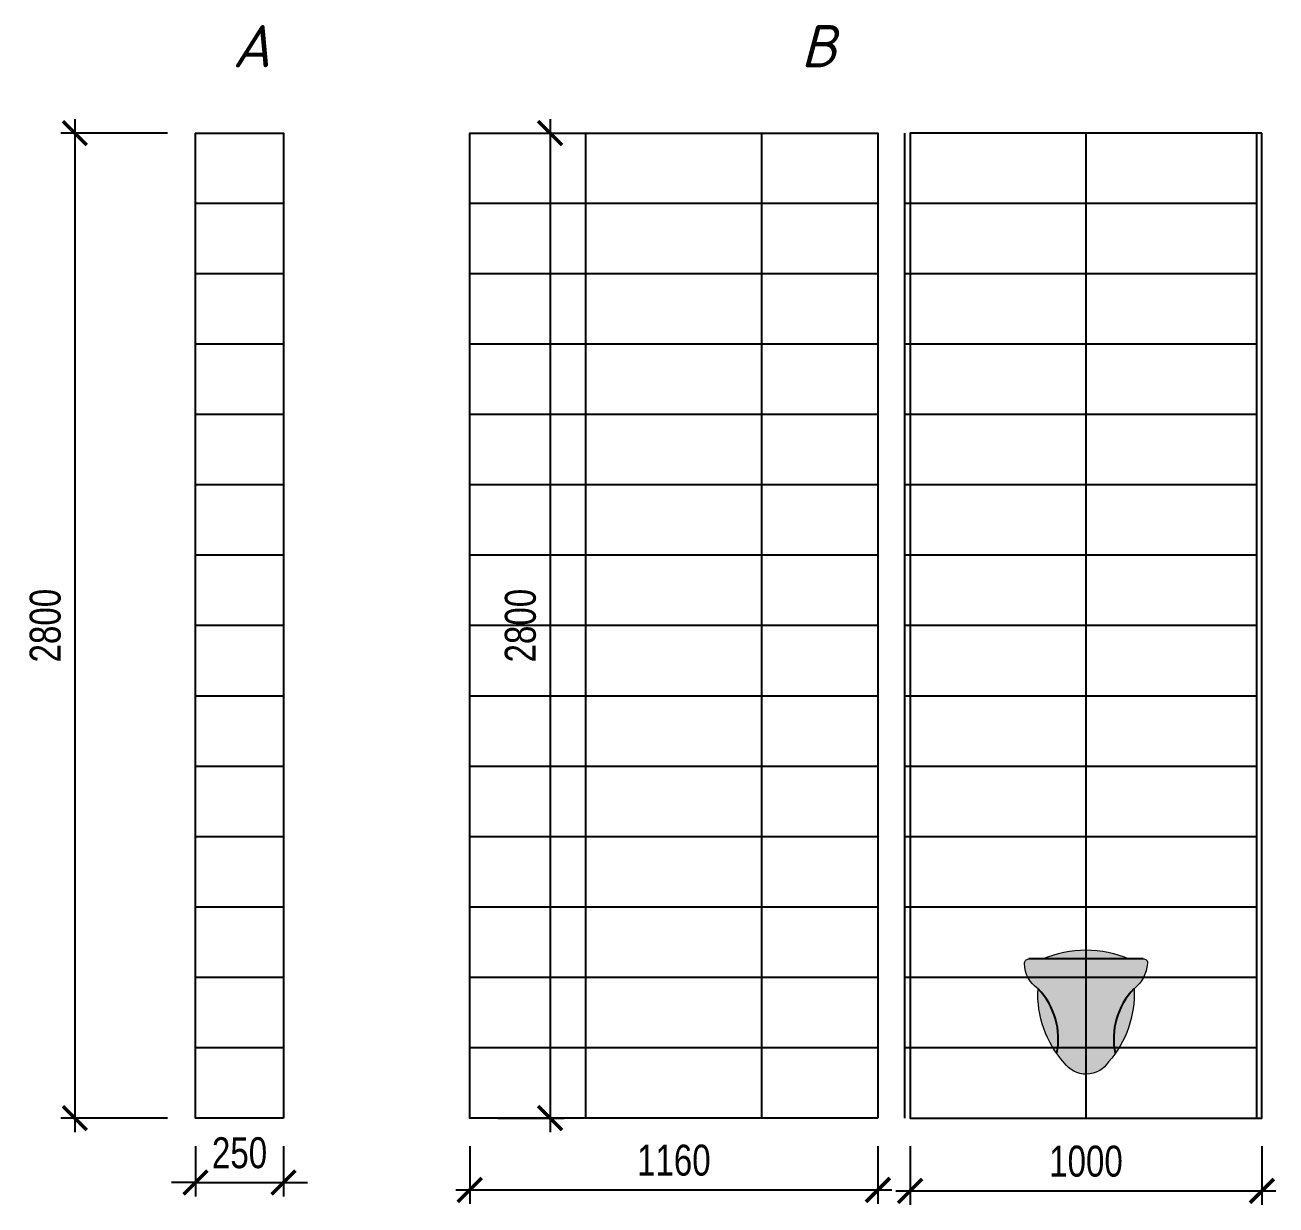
# Model space of a CAD drawing. Header units: metres. Extents: x -577923 to -19598, y 119734 to 247764.
# Drawn here: x -566316 to -562760, y 236074 to 239428 of the extents above; entities that cross this region are included whole.
import ezdxf

# ---------------------------------------------------------------- set-up
doc = ezdxf.new("R2010")
doc.units = ezdxf.units.M
for name, color, linetype in [('dim', 4, 'Continuous'), ('explication', 164, 'Continuous'), ('Sanitari', 144, 'Continuous'), ('wall', 5, 'Continuous')]:
    doc.layers.add(name, color=color, linetype=linetype)
doc.styles.add('ISO', font='isocpeui.ttf')
doc.styles.add('KOTE', font='romrust.shx', dxfattribs={"width": 0.8})
doc.dimstyles.new('scale 40', dxfattribs={"dimscale": 40, "dimtxt": 2.2, "dimasz": 1.7, "dimexe": 1, "dimexo": 2, "dimgap": 1, "dimtad": 1, "dimdec": 0, "dimzin": 9, "dimdsep": 46, "dimtxsty": 'KOTE', "dimblk": 'ARCHTICK', "dimcen": 0, "dimdle": 1, "dimclrd": 4, "dimclre": 4, "dimclrt": 3, "dimadec": 0, "dimazin": 0, "dimtfac": 0.6666666666666667, "dimtdec": 0, "dimtix": 1, "dimtmove": 2, "dimatfit": 0, "dimfxl": 1, "dimtvp": 1, "dimtolj": 1, "dimarcsym": 0})

# ---------------------------------------------------------------- blocks, each defined once
blk = doc.blocks.new('унитаз 1')
h = blk.add_hatch(color=254)
edge = h.paths.add_edge_path()
edge.add_arc((-157.3251453478092, -98.50401199861986), 294.5309698314276, -41.26955553739282, 2.701019889427016, ccw=False)
edge.add_arc((0.2377624992122126, -251.6314884779817), 75.92636543459481, 214.7567478344436, 327.1857079855654, ccw=False)
edge.add_arc((153.7016445619669, -100.6310357836922), 290.4053761021253, 176.9348573449637, 221.9910952734679, ccw=False)
edge.add_arc((-87.76332049775247, -12.99026193475115), 86.91876412471954, 180.1693844915198, 236.0631118815857, ccw=False)
edge.add_arc((-162.5498127511836, -12.17884372813957), 12.17884372813958, 89.99999999971811, 185.0326856853758, ccw=False)
edge.add_arc((-142.8632881132071, -1310.622360366746), 1310.770205163979, 89.13943940691507, 90.86056059308493, ccw=False)
edge.add_arc((0, -283.5970853434737), 309.1922086268688, 66.52290070297028, 113.4770992970297, ccw=False)
edge.add_arc((142.8632881131962, -177580.7513536739), 177580.7524448936, 89.99364821490047, 90.00635178509953, ccw=False)
edge.add_arc((163.7529335503947, -11.07701779295229), 11.14216419027618, -11.231517970858079, 96.19883228586679, ccw=False)
edge.add_arc((72.9540471697785, -5.069157676560273), 102.0558525790059, 308.78269716749827, 355.403777173292, ccw=False)
blk.add_line((162.5498127511019, 0), (-162.5498127511019, 0))
at = {"color": 0, "lineweight": 0}
blk.add_lwpolyline([(136.8786112642847, -84.62446643065778, -0.194247072532276), (64.04866806039354, -292.7773424558691, -0.5341126730963396), (-62.14180582866538, -294.9166178336309, -0.199167472995976), (-136.28827347263, -85.10267761856085, -0.2488355322424486), (-174.6817047959776, -13.24722098730854, -0.440180771991267), (-162.5498127511237, 0, -0.007509949061723562), (-123.1767634752905, 0, -0.2077918152844594), (123.1767634752905, 0, -5.542978173972097e-05), (162.5498127511019, 0, -0.5063985441184753), (174.6817047959776, -13.24722098730854, -0.2062760094075902), (136.8786112642847, -84.62446643062867, 0.553844090579899)], format="xyb", dxfattribs=at)
for centre, start, end in [((-280.9636976764523, -226.4860439187178), 347.9547208789812, 44.34065058077024), ((280.9636976764523, -226.4860439187178), 135.6593494192298, 192.0452791210188)]:
    blk.add_arc(centre, 202.2875048907036, start, end)
blk = doc.blocks.new('_ArchTick')
at = {"color": 0, "linetype": 'ByBlock', "const_width": 0.15}
blk.add_lwpolyline([(-0.5, -0.5), (0.5, 0.5)], dxfattribs=at)
blk = doc.blocks.new('*D864')
at = {"layer": 'Defpoints', "color": 0, "linetype": 'ByBlock', "transparency": 16777216}
for p in [(-565051.6620916727, 236320.7565451094), (-563891.6620916727, 236320.7565451094), (-563891.6620916727, 236116.7410010678)]:
    blk.add_point(p, dxfattribs=at)
at = {"layer": 'dim', "color": 4, "linetype": 'ByBlock', "lineweight": -2, "transparency": 16777216}
for p, q in [((-565051.6620916727, 236240.7565451094), (-565051.6620916727, 236076.7410010678)), ((-563891.6620916727, 236240.7565451094), (-563891.6620916727, 236076.7410010678)), ((-565091.6620916727, 236116.7410010678), (-563851.6620916727, 236116.7410010678))]:
    blk.add_line(p, q, dxfattribs=at)
at = {"layer": 'dim', "color": 4, "linetype": 'ByBlock', "lineweight": -2, "transparency": 16777216, "xscale": 68, "yscale": 68, "zscale": 68, "rotation": 180}
blk.add_blockref('_ArchTick', (-565051.6620916727, 236116.7410010678), dxfattribs=at)
at = {"layer": 'dim', "color": 4, "linetype": 'ByBlock', "lineweight": -2, "transparency": 16777216, "xscale": 68, "yscale": 68, "zscale": 68}
blk.add_blockref('_ArchTick', (-563891.6620916727, 236116.7410010678), dxfattribs=at)
at = {"layer": 'dim', "color": 3, "linetype": 'ByBlock', "transparency": 16777216, "insert": (-564471.6620916727, 236200.7410010678), "char_height": 88, "attachment_point": 5, "style": 'KOTE'}
blk.add_mtext('\\A1;1160', dxfattribs=at)
blk = doc.blocks.new('*D865')
at = {"layer": 'Defpoints', "color": 0, "linetype": 'ByBlock', "transparency": 16777216}
for p in [(-563800.2531779185, 236320.7565451094), (-562800.2531779184, 236320.7565451094), (-562800.2531779184, 236113.906997678)]:
    blk.add_point(p, dxfattribs=at)
at = {"layer": 'dim', "color": 4, "linetype": 'ByBlock', "lineweight": -2, "transparency": 16777216}
for p, q in [((-563800.2531779185, 236240.7565451094), (-563800.2531779185, 236073.906997678)), ((-562800.2531779184, 236240.7565451094), (-562800.2531779184, 236073.906997678)), ((-563840.2531779185, 236113.906997678), (-562760.2531779184, 236113.906997678))]:
    blk.add_line(p, q, dxfattribs=at)
at = {"layer": 'dim', "color": 4, "linetype": 'ByBlock', "lineweight": -2, "transparency": 16777216, "xscale": 68, "yscale": 68, "zscale": 68, "rotation": 180}
blk.add_blockref('_ArchTick', (-563800.2531779185, 236113.906997678), dxfattribs=at)
at = {"layer": 'dim', "color": 4, "linetype": 'ByBlock', "lineweight": -2, "transparency": 16777216, "xscale": 68, "yscale": 68, "zscale": 68}
blk.add_blockref('_ArchTick', (-562800.2531779184, 236113.906997678), dxfattribs=at)
at = {"layer": 'dim', "color": 3, "linetype": 'ByBlock', "transparency": 16777216, "insert": (-563300.2531779185, 236197.906997678), "char_height": 88, "attachment_point": 5, "style": 'KOTE'}
blk.add_mtext('\\A1;1000', dxfattribs=at)
blk = doc.blocks.new('*D866')
at = {"layer": 'Defpoints', "color": 0, "linetype": 'ByBlock', "transparency": 16777216}
for p in [(-565051.6620916727, 239120.7565451094), (-565051.6620916727, 236320.7565451094), (-564823.3934521028, 236320.7565451094)]:
    blk.add_point(p, dxfattribs=at)
at = {"layer": 'dim', "color": 4, "linetype": 'ByBlock', "lineweight": -2, "transparency": 16777216}
for p, q in [((-564823.3934521028, 239160.7565451094), (-564823.3934521028, 236280.7565451094)), ((-564971.6620916727, 239120.7565451094), (-564783.3934521028, 239120.7565451094)), ((-564971.6620916727, 236320.7565451094), (-564783.3934521028, 236320.7565451094))]:
    blk.add_line(p, q, dxfattribs=at)
at = {"layer": 'dim', "color": 4, "linetype": 'ByBlock', "lineweight": -2, "transparency": 16777216, "xscale": 68, "yscale": 68, "zscale": 68}
for p, rotation in [((-564823.3934521028, 239120.7565451094), 90), ((-564823.3934521028, 236320.7565451094), 270)]:
    blk.add_blockref('_ArchTick', p, dxfattribs=dict(at, rotation=rotation))
at = {"layer": 'dim', "color": 3, "linetype": 'ByBlock', "transparency": 16777216, "insert": (-564907.3934521028, 237720.7565451093), "char_height": 88, "attachment_point": 5, "rotation": 90, "style": 'KOTE'}
blk.add_mtext('\\A1;2800', dxfattribs=at)
blk = doc.blocks.new('*D867')
at = {"layer": 'Defpoints', "color": 0, "linetype": 'ByBlock', "transparency": 16777216}
for p in [(-565830.991628878, 239120.7565451093), (-566173.935606203, 236320.7565451093), (-565830.991628878, 236320.7565451093)]:
    blk.add_point(p, dxfattribs=at)
at = {"layer": 'dim', "color": 4, "linetype": 'ByBlock', "lineweight": -2, "transparency": 16777216}
for p, q in [((-566173.935606203, 239160.7565451093), (-566173.935606203, 236280.7565451093)), ((-565910.991628878, 239120.7565451093), (-566213.935606203, 239120.7565451093)), ((-565910.991628878, 236320.7565451093), (-566213.935606203, 236320.7565451093))]:
    blk.add_line(p, q, dxfattribs=at)
at = {"layer": 'dim', "color": 4, "linetype": 'ByBlock', "lineweight": -2, "transparency": 16777216, "xscale": 68, "yscale": 68, "zscale": 68}
for p, rotation in [((-566173.935606203, 239120.7565451093), 90), ((-566173.935606203, 236320.7565451093), 270)]:
    blk.add_blockref('_ArchTick', p, dxfattribs=dict(at, rotation=rotation))
at = {"layer": 'dim', "color": 3, "linetype": 'ByBlock', "transparency": 16777216, "insert": (-566257.935606203, 237720.7565451092), "char_height": 88, "attachment_point": 5, "rotation": 90, "style": 'KOTE'}
blk.add_mtext('\\A1;2800', dxfattribs=at)
blk = doc.blocks.new('*D868')
at = {"layer": 'Defpoints', "color": 0, "linetype": 'ByBlock', "transparency": 16777216}
for p in [(-565830.991628878, 236320.7565451093), (-565580.991628878, 236320.7565451093), (-565580.991628878, 236137.8275717461)]:
    blk.add_point(p, dxfattribs=at)
at = {"layer": 'dim', "color": 4, "linetype": 'ByBlock', "lineweight": -2, "transparency": 16777216}
for p, q in [((-565830.991628878, 236240.7565451093), (-565830.991628878, 236097.8275717461)), ((-565580.991628878, 236240.7565451093), (-565580.991628878, 236097.8275717461)), ((-565830.991628878, 236137.8275717461), (-565898.991628878, 236137.8275717461)), ((-565830.991628878, 236137.8275717461), (-565580.991628878, 236137.8275717461)), ((-565580.991628878, 236137.8275717461), (-565512.991628878, 236137.8275717461))]:
    blk.add_line(p, q, dxfattribs=at)
at = {"layer": 'dim', "color": 4, "linetype": 'ByBlock', "lineweight": -2, "transparency": 16777216, "xscale": 68, "yscale": 68, "zscale": 68}
blk.add_blockref('_ArchTick', (-565830.991628878, 236137.8275717461), dxfattribs=at)
at = {"layer": 'dim', "color": 4, "linetype": 'ByBlock', "lineweight": -2, "transparency": 16777216, "xscale": 68, "yscale": 68, "zscale": 68, "rotation": 180}
blk.add_blockref('_ArchTick', (-565580.991628878, 236137.8275717461), dxfattribs=at)
at = {"layer": 'dim', "color": 3, "linetype": 'ByBlock', "transparency": 16777216, "insert": (-565705.991628878, 236221.8275717461), "char_height": 88, "attachment_point": 5, "style": 'KOTE'}
blk.add_mtext('\\A1;250', dxfattribs=at)

msp = doc.modelspace()

# ---------------------------------------------------------------- linework, layer by layer
at = {"layer": 'explication', "color": 8, "linetype": 'ByBlock'}
for p, q in [((-564721.6620916727, 236320.7565451093), (-564721.6620916727, 239120.7565451094)), ((-564221.6620916727, 236320.7565451093), (-564221.6620916727, 239120.7565451094)), ((-563815.2531779185, 236320.7565451094), (-563815.2531779185, 239120.7565451094)), ((-563300.2531779185, 239120.7565451094), (-563300.2531779185, 236320.7565451094)), ((-562815.2531779184, 239120.7565451094), (-562815.2531779184, 236320.7565451094)), ((-565580.991628878, 238920.7565451094), (-565830.991628878, 238920.7565451094)), ((-563891.6620916727, 238920.7565451094), (-565051.6620916727, 238920.7565451094)), ((-562815.2531779184, 238920.7565451094), (-563815.2531779185, 238920.7565451094)), ((-565580.991628878, 238720.7565451094), (-565830.991628878, 238720.7565451094)), ((-563891.6620916727, 238720.7565451094), (-565051.6620916725, 238720.7565451094)), ((-562815.2531779184, 238720.7565451094), (-563815.2531779185, 238720.7565451094)), ((-565580.991628878, 238520.7565451094), (-565830.991628878, 238520.7565451094)), ((-563891.6620916727, 238520.7565451094), (-565051.6620916727, 238520.7565451094)), ((-562815.2531779184, 238520.7565451094), (-563815.2531779185, 238520.7565451094)), ((-565580.991628878, 238320.7565451094), (-565830.991628878, 238320.7565451094)), ((-563891.6620916727, 238320.7565451094), (-565051.6620916725, 238320.7565451094)), ((-562815.2531779184, 238320.7565451094), (-563815.2531779185, 238320.7565451094)), ((-565580.991628878, 238120.7565451094), (-565830.991628878, 238120.7565451094)), ((-563891.6620916727, 238120.7565451094), (-565051.6620916725, 238120.7565451094)), ((-562815.2531779184, 238120.7565451094), (-563815.2531779185, 238120.7565451094)), ((-565580.991628878, 237920.7565451094), (-565830.991628878, 237920.7565451094)), ((-563891.6620916727, 237920.7565451094), (-565051.6620916727, 237920.7565451094)), ((-562815.2531779184, 237920.7565451094), (-563815.2531779185, 237920.7565451094)), ((-565580.991628878, 237720.7565451094), (-565830.991628878, 237720.7565451094)), ((-563891.6620916727, 237720.7565451094), (-565051.6620916727, 237720.7565451094)), ((-562815.2531779184, 237720.7565451094), (-563815.2531779185, 237720.7565451094)), ((-565580.991628878, 237520.7565451094), (-565830.991628878, 237520.7565451094)), ((-563891.6620916727, 237520.7565451094), (-565051.6620916727, 237520.7565451094)), ((-562815.2531779184, 237520.7565451094), (-563815.2531779185, 237520.7565451094)), ((-565580.991628878, 237320.7565451094), (-565830.991628878, 237320.7565451094)), ((-563891.6620916727, 237320.7565451094), (-565051.6620916727, 237320.7565451094)), ((-562815.2531779184, 237320.7565451094), (-563815.2531779185, 237320.7565451094)), ((-565580.991628878, 237120.7565451094), (-565830.991628878, 237120.7565451094)), ((-563891.6620916727, 237120.7565451094), (-565051.6620916727, 237120.7565451094)), ((-562815.2531779184, 237120.7565451094), (-563815.2531779185, 237120.7565451094)), ((-565580.991628878, 236920.7565451094), (-565830.991628878, 236920.7565451094)), ((-563891.6620916727, 236920.7565451094), (-565051.6620916727, 236920.7565451094)), ((-562815.2531779184, 236920.7565451094), (-563815.2531779185, 236920.7565451094)), ((-565580.991628878, 236720.7565451094), (-565830.991628878, 236720.7565451094)), ((-563891.6620916727, 236720.7565451094), (-565051.6620916727, 236720.7565451094)), ((-562815.2531779184, 236720.7565451094), (-563815.2531779185, 236720.7565451094)), ((-565580.991628878, 236520.7565451094), (-565830.991628878, 236520.7565451094)), ((-563891.6620916727, 236520.7565451094), (-565051.6620916727, 236520.7565451094)), ((-562815.2531779184, 236520.7565451094), (-563815.2531779185, 236520.7565451094))]:
    msp.add_line(p, q, dxfattribs=at)
at = {"layer": 'wall', "linetype": 'ByBlock'}
for points in [[(-565580.991628878, 236320.7565451093), (-565830.991628878, 236320.7565451093), (-565830.991628878, 239120.7565451093), (-565580.991628878, 239120.7565451093), (-565580.991628878, 236320.7565451093)], [(-563891.6620916727, 236320.7565451093), (-565051.6620916727, 236320.7565451093), (-565051.6620916727, 239120.7565451094), (-563891.6620916727, 239120.7565451094), (-563891.6620916727, 236320.7565451093)]]:
    msp.add_lwpolyline(points, dxfattribs=at)
msp.add_lwpolyline([(-562800.2531779184, 239120.7565451094), (-563800.2531779185, 239120.7565451094), (-563800.2531779185, 236320.7565451094), (-562800.2531779184, 236320.7565451094)], close=True, dxfattribs=at)

# ---------------------------------------------------------------- block references
at = {"layer": 'Sanitari'}
msp.add_blockref('унитаз 1', (-563300.2531779185, 236773.2316038767), dxfattribs=at)

# ---------------------------------------------------------------- texts
at = {"layer": 'explication', "linetype": 'ByBlock', "char_height": 120, "width": 155.4582713033888, "attachment_point": 3, "style": 'ISO'}
for s, insert in [('A', (-565618.202575923, 239428.1404101659)), ('B', (-564008.8730387175, 239428.1404101659))]:
    msp.add_mtext(s, dxfattribs=dict(at, insert=insert))

# ---------------------------------------------------------------- dimensions: what is measured, and where the dimension line sits
at = {"layer": 'dim', "color": 1, "linetype": 'ByBlock'}
for base, p1, p2, picture, middle in [((-566173.935606203, 236320.7565451093), (-565830.991628878, 239120.7565451093), (-565830.991628878, 236320.7565451093), '*D867', (-566257.935606203, 237720.7565451092)), ((-564823.3934521028, 236320.7565451094), (-565051.6620916727, 239120.7565451094), (-565051.6620916727, 236320.7565451094), '*D866', (-564907.3934521028, 237720.7565451093))]:
    dim = msp.add_linear_dim(base=base, p1=p1, p2=p2, angle=90, dimstyle='scale 40', override={"dimrnd": 5}, dxfattribs=at)
    dim.commit()
    dim.dimension.update_dxf_attribs({"geometry": picture, "text_midpoint": middle})
for base, p1, p2, picture, middle in [((-565580.991628878, 236137.8275717461), (-565830.991628878, 236320.7565451093), (-565580.991628878, 236320.7565451093), '*D868', (-565705.991628878, 236221.8275717461)), ((-563891.6620916727, 236116.7410010678), (-565051.6620916727, 236320.7565451094), (-563891.6620916727, 236320.7565451094), '*D864', (-564471.6620916727, 236200.7410010678)), ((-562800.2531779184, 236113.906997678), (-563800.2531779185, 236320.7565451094), (-562800.2531779184, 236320.7565451094), '*D865', (-563300.2531779185, 236197.906997678))]:
    dim = msp.add_linear_dim(base=base, p1=p1, p2=p2, dimstyle='scale 40', override={"dimrnd": 5}, dxfattribs=at)
    dim.commit()
    dim.dimension.update_dxf_attribs({"geometry": picture, "text_midpoint": middle})

doc.saveas('drawing.dxf')
